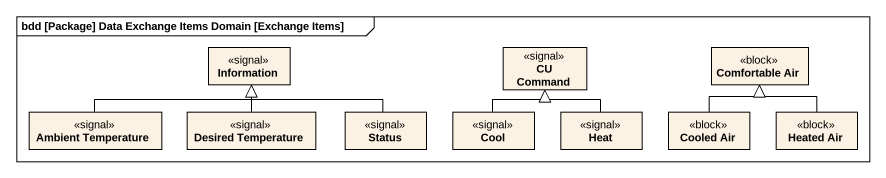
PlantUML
@startuml
mainframe bdd [Package] Data Exchange Items Domain [Exchange Items]
hide circle
hide empty members
class Information <<signal>>
class "CU Command" as CU_Command <<signal>>
class "Comfortable Air" as Comfortable_Air <<block>>
class "Ambient Temperature" as Ambient_Temperature <<signal>>
class "Desired Temperature" as Desired_Temperature <<signal>>
class Status <<signal>>
class Cool <<signal>>
class Heat <<signal>>
class "Cooled Air" as Cooled_Air <<block>>
class "Heated Air" as Heated_Air <<block>>
Ambient_Temperature -right-|> Information
Desired_Temperature -up-|> Information
Status -left-|> Information
Cool -up-|> CU_Command
Heat -up-|> CU_Command
Cooled_Air -up-|> Comfortable_Air
Heated_Air -up-|> Comfortable_Air
@enduml
